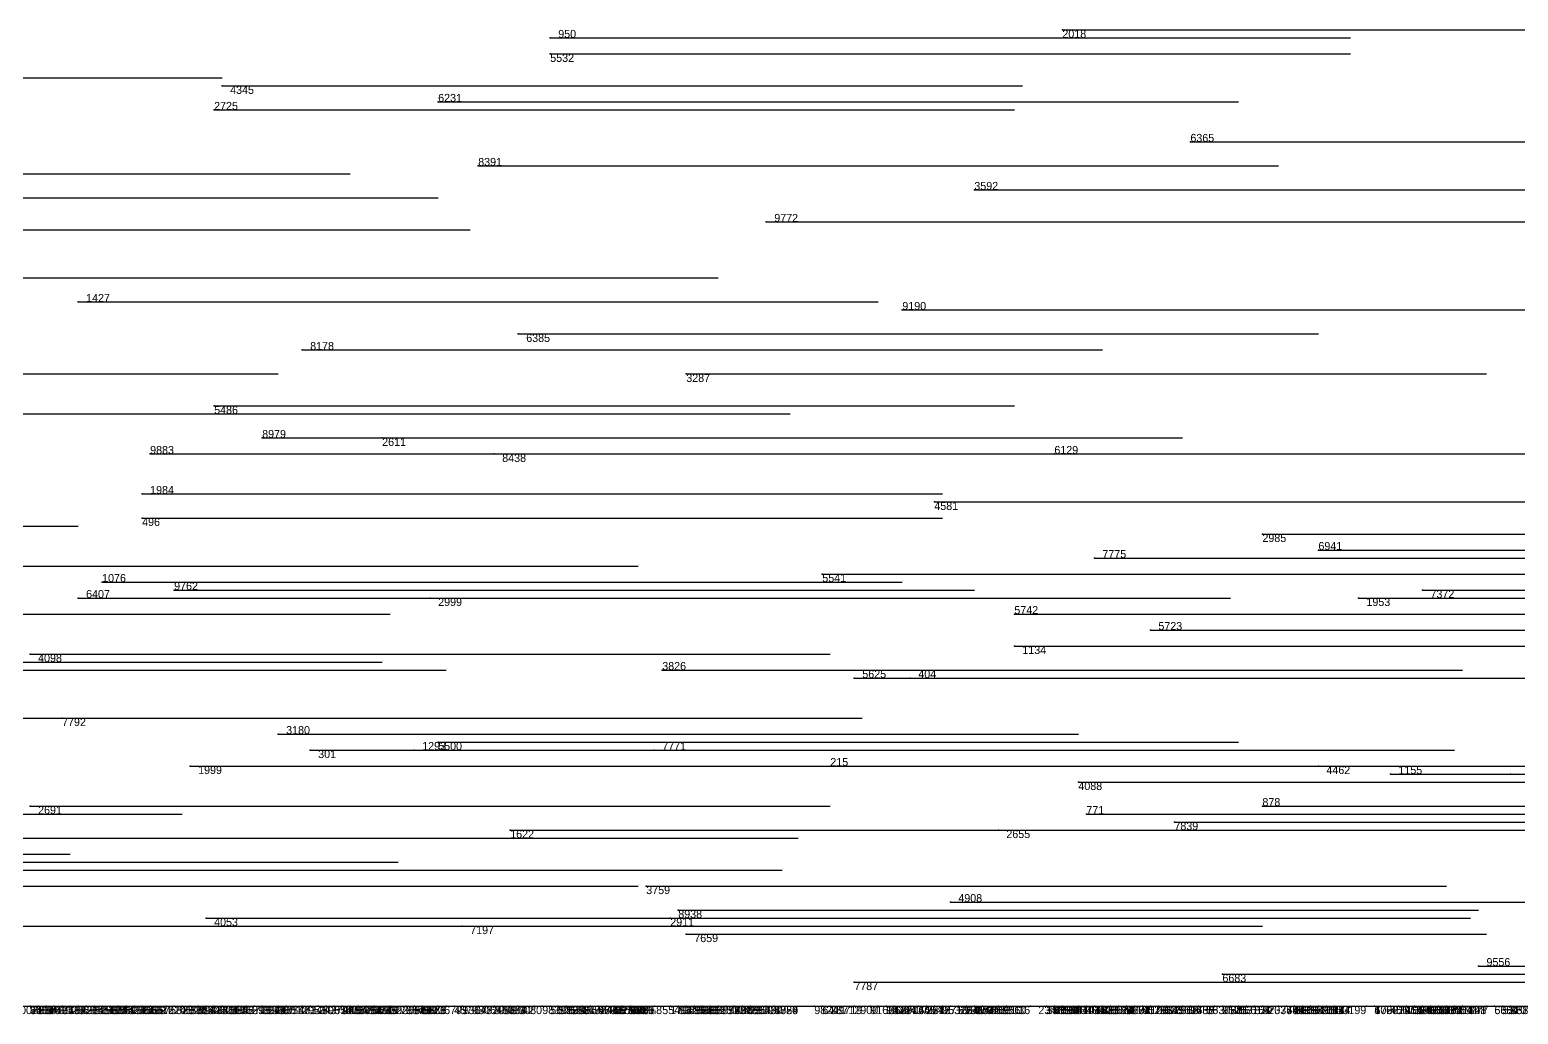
# Model space of a CAD drawing. Extents: x 0 to 1.1, y 0 to 1.
# Drawn here: x 0.48 to 0.666, y -0.001 to 0.122 of the extents above; entities that cross this region are included whole.
import ezdxf

# ---------------------------------------------------------------- set-up
doc = ezdxf.new("R2010")
doc.units = 0
for name, color, linetype in [('Normals', 1, 'CONTINUOUS'), ('Source_points', 5, 'CONTINUOUS'), ('Text', 3, 'CONTINUOUS')]:
    doc.layers.add(name, color=color, linetype=linetype)

msp = doc.modelspace()

# ---------------------------------------------------------------- linework, layer by layer
at = {"layer": 'Normals', "color": 1}
for p, q in [((0.545, 0.121), (0.645, 0.121)), ((0.609, 0.122, 1), (0.709, 0.122, 1)), ((0.545, 0.119), (0.645, 0.119)), ((0.404, 0.116, 1), (0.504, 0.116, 1)), ((0.504, 0.115), (0.604, 0.115)), ((0.503, 0.112, 1), (0.603, 0.112, 1)), ((0.531, 0.113, 1), (0.631, 0.113, 1)), ((0.625, 0.108), (0.725, 0.108)), ((0.536, 0.105, 1), (0.636, 0.105, 1)), ((0.42, 0.104, 1), (0.52, 0.104, 1)), ((0.431, 0.101, 1), (0.531, 0.101, 1)), ((0.598, 0.102, 1), (0.698, 0.102, 1)), ((0.435, 0.097, 1), (0.535, 0.097, 1)), ((0.572, 0.098), (0.672, 0.098)), ((0.466, 0.091), (0.566, 0.091)), ((0.486, 0.088), (0.586, 0.088)), ((0.589, 0.087), (0.689, 0.087)), ((0.541, 0.084, 1), (0.641, 0.084, 1)), ((0.514, 0.082, 1), (0.614, 0.082, 1)), ((0.411, 0.079), (0.511, 0.079)), ((0.562, 0.079, 1), (0.662, 0.079, 1)), ((0.503, 0.075), (0.603, 0.075)), ((0.475, 0.074), (0.575, 0.074)), ((0.509, 0.071), (0.609, 0.071)), ((0.524, 0.071), (0.624, 0.071)), ((0.495, 0.069), (0.595, 0.069)), ((0.538, 0.069, 1), (0.638, 0.069, 1)), ((0.608, 0.069, 1), (0.708, 0.069, 1)), ((0.494, 0.064), (0.594, 0.064)), ((0.593, 0.063, 1), (0.693, 0.063, 1)), ((0.386, 0.06), (0.486, 0.06)), ((0.494, 0.061), (0.594, 0.061)), ((0.634, 0.059, 1), (0.734, 0.059, 1)), ((0.613, 0.056, 1), (0.713, 0.056, 1)), ((0.641, 0.057, 1), (0.741, 0.057, 1)), ((0.423, 0.055), (0.523, 0.055)), ((0.456, 0.055, 1), (0.556, 0.055, 1)), ((0.579, 0.054, 1), (0.679, 0.054, 1)), ((0.489, 0.053), (0.589, 0.053)), ((0.486, 0.051), (0.586, 0.051)), ((0.498, 0.052, 1), (0.598, 0.052, 1)), ((0.53, 0.051), (0.63, 0.051)), ((0.646, 0.051), (0.746, 0.051)), ((0.654, 0.052), (0.754, 0.052)), ((0.425, 0.049), (0.525, 0.049)), ((0.603, 0.049), (0.703, 0.049)), ((0.62, 0.047, 1), (0.72, 0.047, 1)), ((0.603, 0.045, 1), (0.703, 0.045, 1)), ((0.424, 0.043, 1), (0.524, 0.043, 1)), ((0.48, 0.044), (0.58, 0.044)), ((0.426, 0.042, 1), (0.526, 0.042, 1)), ((0.432, 0.042), (0.532, 0.042)), ((0.559, 0.042), (0.659, 0.042)), ((0.583, 0.041, 1), (0.683, 0.041, 1)), ((0.59, 0.041), (0.69, 0.041)), ((0.467, 0.036, 1), (0.567, 0.036, 1)), ((0.484, 0.036), (0.584, 0.036)), ((0.511, 0.034), (0.611, 0.034)), ((0.515, 0.032), (0.615, 0.032)), ((0.528, 0.032), (0.628, 0.032)), ((0.531, 0.033), (0.631, 0.033)), ((0.558, 0.032), (0.658, 0.032)), ((0.5, 0.03, 1), (0.6, 0.03, 1)), ((0.58, 0.03, 1), (0.68, 0.03, 1)), ((0.641, 0.03, 1), (0.741, 0.03, 1)), ((0.611, 0.028), (0.711, 0.028)), ((0.65, 0.029, 1), (0.75, 0.029, 1)), ((0.665, 0.029), (0.765, 0.029)), ((0.48, 0.025, 1), (0.58, 0.025, 1)), ((0.634, 0.025), (0.734, 0.025)), ((0.399, 0.024, 1), (0.499, 0.024, 1)), ((0.612, 0.024), (0.712, 0.024)), ((0.623, 0.023), (0.723, 0.023)), ((0.476, 0.021), (0.576, 0.021)), ((0.54, 0.022), (0.64, 0.022)), ((0.601, 0.022), (0.701, 0.022)), ((0.384, 0.019, 1), (0.484, 0.019, 1)), ((0.385, 0.019), (0.485, 0.019)), ((0.426, 0.018, 1), (0.526, 0.018, 1)), ((0.473, 0.017, 1), (0.574, 0.017, 1)), ((0.456, 0.015, 1), (0.556, 0.015, 1)), ((0.557, 0.015, 1), (0.657, 0.015, 1)), ((0.561, 0.012), (0.661, 0.012)), ((0.595, 0.013), (0.695, 0.013)), ((0.444, 0.01), (0.544, 0.01)), ((0.502, 0.011), (0.602, 0.011)), ((0.534, 0.01, 1), (0.634, 0.01, 1)), ((0.56, 0.011, 1), (0.66, 0.011, 1)), ((0.562, 0.009, 1), (0.662, 0.009, 1)), ((0.629, 0.004, 1), (0.729, 0.004, 1)), ((0.661, 0.005), (0.761, 0.005)), ((0.583, 0.003, 1), (0.683, 0.003, 1)), ((0.381, 0, 0.453), (0.481, 0, 0.453)), ((0.381, 0, 0.306), (0.481, 0, 0.306)), ((0.381, 0, 0.575), (0.481, 0, 0.575)), ((0.381, 0, 0.24), (0.481, 0, 0.24)), ((0.382, 0, 0.064), (0.482, 0, 0.064)), ((0.382, 0, 0.634), (0.482, 0, 0.634)), ((0.382, 0, 0.446), (0.482, 0, 0.446)), ((0.382, 0, 0.292), (0.482, 0, 0.292)), ((0.383, 0, 0.562), (0.483, 0, 0.562)), ((0.385, 0, 0.956), (0.485, 0, 0.956)), ((0.386, 0, 0.744), (0.486, 0, 0.744)), ((0.386, 0, 0.544), (0.486, 0, 0.544)), ((0.386, 0, 0.321), (0.486, 0, 0.321)), ((0.387, 0, 0.077), (0.487, 0, 0.077)), ((0.387, 0, 0.912), (0.487, 0, 0.912)), ((0.387, 0, 0.483), (0.487, 0, 0.483)), ((0.387, 0, 0.12), (0.487, 0, 0.12)), ((0.387, 0, 0.872), (0.487, 0, 0.872)), ((0.388, 0, 0.772), (0.488, 0, 0.772)), ((0.389, 0, 0.319), (0.489, 0, 0.319)), ((0.389, 0, 0.913), (0.489, 0, 0.913)), ((0.389, 0, 0.322), (0.489, 0, 0.322)), ((0.389, 0, 0.268), (0.489, 0, 0.268)), ((0.39, 0, 0.4), (0.49, 0, 0.4)), ((0.39, 0, 0.453), (0.49, 0, 0.453)), ((0.39, 0, 0.051), (0.49, 0, 0.051)), ((0.39, 0, 0.886), (0.49, 0, 0.886)), ((0.391, 0, 0.391), (0.491, 0, 0.391)), ((0.391, 0, 0.547), (0.491, 0, 0.547)), ((0.392, 0, 0.346), (0.492, 0, 0.346)), ((0.392, 0, 0.335), (0.492, 0, 0.335)), ((0.392, 0, 0.394), (0.492, 0, 0.394)), ((0.393, 0, 0.783), (0.493, 0, 0.783)), ((0.393, 0, 0.652), (0.493, 0, 0.652)), ((0.395, 0, 0.236), (0.495, 0, 0.236)), ((0.395, 0, 0.664), (0.495, 0, 0.664)), ((0.395, 0, 0.051), (0.495, 0, 0.051)), ((0.396, 0, 0.243), (0.496, 0, 0.243)), ((0.397, 0, 0.911), (0.497, 0, 0.911)), ((0.398, 0, 0.124), (0.498, 0, 0.124)), ((0.398, 0, 0.723), (0.498, 0, 0.723)), ((0.399, 0, 0.275), (0.499, 0, 0.275)), ((0.4, 0, 0.299), (0.5, 0, 0.299)), ((0.4, 0, 0.932), (0.5, 0, 0.932)), ((0.401, 0, 0.411), (0.501, 0, 0.411)), ((0.401, 0, 0.516), (0.501, 0, 0.516)), ((0.401, 0, 0.072), (0.501, 0, 0.072)), ((0.402, 0, 0.968), (0.502, 0, 0.968)), ((0.402, 0, 0.247), (0.502, 0, 0.247)), ((0.403, 0, 0.951), (0.503, 0, 0.951)), ((0.403, 0, 0.717), (0.503, 0, 0.717)), ((0.404, 0, 0.512), (0.504, 0, 0.512)), ((0.406, 0, 0.576), (0.506, 0, 0.576)), ((0.406, 0, 0.283), (0.506, 0, 0.283)), ((0.406, 0, 0.876), (0.506, 0, 0.876)), ((0.407, 0, 0.938), (0.507, 0, 0.938)), ((0.407, 0, 0.861), (0.507, 0, 0.861)), ((0.407, 0, 0.79), (0.507, 0, 0.79)), ((0.408, 0, 0.471), (0.508, 0, 0.471)), ((0.408, 0, 0.141), (0.508, 0, 0.141)), ((0.409, 0, 0.445), (0.509, 0, 0.445)), ((0.409, 0, 0.067), (0.509, 0, 0.067)), ((0.409, 0, 0.594), (0.509, 0, 0.594)), ((0.41, 0, 0.71), (0.51, 0, 0.71)), ((0.41, 0, 0.498), (0.51, 0, 0.498)), ((0.41, 0, 0.55), (0.51, 0, 0.55)), ((0.411, 0, 0.075), (0.511, 0, 0.075)), ((0.412, 0, 0.259), (0.512, 0, 0.259)), ((0.413, 0, 0.85), (0.513, 0, 0.85)), ((0.413, 0, 0.022), (0.513, 0, 0.022)), ((0.414, 0, 0.627), (0.514, 0, 0.627)), ((0.414, 0, 0.21), (0.514, 0, 0.21)), ((0.415, 0, 0.369), (0.515, 0, 0.369)), ((0.415, 0, 0.105), (0.515, 0, 0.105)), ((0.415, 0, 0.379), (0.515, 0, 0.379)), ((0.416, 0, 0.065), (0.516, 0, 0.065)), ((0.416, 0, 0.764), (0.516, 0, 0.764)), ((0.417, 0, 0.596), (0.517, 0, 0.596)), ((0.417, 0, 0.841), (0.517, 0, 0.841)), ((0.419, 0, 0.128), (0.519, 0, 0.128)), ((0.419, 0, 0.229), (0.519, 0, 0.229)), ((0.419, 0, 0.715), (0.519, 0, 0.715)), ((0.419, 0, 0.288), (0.519, 0, 0.288)), ((0.419, 0, 0.751), (0.519, 0, 0.751)), ((0.42, 0, 0.463), (0.52, 0, 0.463)), ((0.421, 0, 0.323), (0.521, 0, 0.323)), ((0.421, 0, 0.292), (0.521, 0, 0.292)), ((0.422, 0, 0.194), (0.522, 0, 0.194)), ((0.423, 0, 0.423), (0.523, 0, 0.423)), ((0.423, 0, 0.073), (0.523, 0, 0.073)), ((0.423, 0, 0.814), (0.523, 0, 0.814)), ((0.424, 0, 0.09), (0.524, 0, 0.09)), ((0.424, 0, 0.454), (0.524, 0, 0.454)), ((0.425, 0, 0.905), (0.525, 0, 0.905)), ((0.425, 0, 0.859), (0.525, 0, 0.859)), ((0.425, 0, 0.626), (0.525, 0, 0.626)), ((0.425, 0, 0.32), (0.525, 0, 0.32)), ((0.426, 0, 0.519), (0.526, 0, 0.519)), ((0.427, 0, 0.557), (0.527, 0, 0.557)), ((0.428, 0, 0.387), (0.528, 0, 0.387)), ((0.429, 0, 0.876), (0.529, 0, 0.876)), ((0.429, 0, 0.405), (0.529, 0, 0.405)), ((0.43, 0, 0.635), (0.53, 0, 0.635)), ((0.432, 0, 0.355), (0.532, 0, 0.355)), ((0.432, 0, 0.965), (0.532, 0, 0.965)), ((0.433, 0, 0.56), (0.533, 0, 0.56)), ((0.433, 0, 0.981), (0.533, 0, 0.981)), ((0.435, 0, 0.705), (0.535, 0, 0.705)), ((0.436, 0, 0.157), (0.536, 0, 0.157)), ((0.437, 0, 0.171), (0.537, 0, 0.171)), ((0.438, 0, 0.968), (0.538, 0, 0.968)), ((0.439, 0, 0.252), (0.539, 0, 0.252)), ((0.439, 0, 0.318), (0.539, 0, 0.318)), ((0.44, 0, 0.704), (0.54, 0, 0.704)), ((0.442, 0, 0.695), (0.542, 0, 0.695)), ((0.442, 0, 0.402), (0.542, 0, 0.402)), ((0.442, 0, 0.9), (0.542, 0, 0.9)), ((0.442, 0, 0.903), (0.542, 0, 0.903)), ((0.443, 0, 0.813), (0.543, 0, 0.813)), ((0.443, 0, 0.867), (0.543, 0, 0.867)), ((0.444, 0, 0.005), (0.544, 0, 0.005)), ((0.445, 0, 0.901), (0.545, 0, 0.901)), ((0.445, 0, 0.103), (0.545, 0, 0.103)), ((0.445, 0, 0.031), (0.545, 0, 0.031)), ((0.447, 0, 0.723), (0.547, 0, 0.723)), ((0.448, 0, 0.914), (0.548, 0, 0.914)), ((0.448, 0, 0.076), (0.548, 0, 0.076)), ((0.45, 0, 0.347), (0.55, 0, 0.347)), ((0.45, 0, 0.916), (0.55, 0, 0.916)), ((0.451, 0, 0.251), (0.551, 0, 0.251)), ((0.451, 0, 0.998), (0.551, 0, 0.998)), ((0.452, 0, 0.67), (0.552, 0, 0.67)), ((0.452, 0, 0.164), (0.552, 0, 0.164)), ((0.453, 0, 0.804), (0.553, 0, 0.804)), ((0.454, 0, 0.842), (0.554, 0, 0.842)), ((0.454, 0, 0.11), (0.553, 0, 0.11)), ((0.454, 0, 0.007), (0.554, 0, 0.007)), ((0.456, 0, 0.979), (0.556, 0, 0.979)), ((0.456, 0, 0.09), (0.556, 0, 0.09)), ((0.456, 0, 0.446), (0.555, 0, 0.446)), ((0.457, 0, 0.216), (0.557, 0, 0.216)), ((0.458, 0, 0.688), (0.558, 0, 0.688)), ((0.458, 0, 0.363), (0.558, 0, 0.363)), ((0.458, 0, 0.647), (0.558, 0, 0.647)), ((0.46, 0, 0.467), (0.56, 0, 0.467)), ((0.46, 0, 0.061), (0.559, 0, 0.061)), ((0.46, 0, 0.47), (0.56, 0, 0.47)), ((0.462, 0, 0.681), (0.561, 0, 0.681)), ((0.463, 0, 0.846), (0.563, 0, 0.846)), ((0.463, 0, 0.982), (0.563, 0, 0.982)), ((0.464, 0, 0.198), (0.564, 0, 0.198)), ((0.464, 0, 0.584), (0.564, 0, 0.584)), ((0.464, 0, 0.991), (0.564, 0, 0.991)), ((0.465, 0, 0.478), (0.565, 0, 0.478)), ((0.465, 0, 0.222), (0.565, 0, 0.222)), ((0.465, 0, 0.657), (0.565, 0, 0.657)), ((0.468, 0, 1), (0.568, 0, 1)), ((0.468, 0, 0.224), (0.568, 0, 0.224)), ((0.468, 0, 0.541), (0.568, 0, 0.541)), ((0.468, 0, 0.988), (0.568, 0, 0.988)), ((0.469, 0, 0.261), (0.569, 0, 0.261)), ((0.469, 0, 0.186), (0.57, 0, 0.186)), ((0.469, 0, 0.866), (0.569, 0, 0.866)), ((0.47, 0, 0.536), (0.57, 0, 0.536)), ((0.472, 0, 0.42), (0.572, 0, 0.42)), ((0.473, 0, 0.074), (0.573, 0, 0.074)), ((0.474, 0, 0.681), (0.574, 0, 0.681)), ((0.474, 0, 0.026), (0.574, 0, 0.026)), ((0.477, 0, 0.869), (0.577, 0, 0.869)), ((0.477, 0, 0.445), (0.577, 0, 0.445)), ((0.477, 0, 0.264), (0.577, 0, 0.264)), ((0.48, 0, 0.457), (0.58, 0, 0.457)), ((0.48, 0, 0.364), (0.58, 0, 0.364)), ((0.48, 0, 0.161), (0.58, 0, 0.161)), ((0.48, 0, 0.639), (0.58, 0, 0.639)), ((0.48, 0, 0.083), (0.58, 0, 0.083)), ((0.481, 0, 0.575), (0.581, 0, 0.575)), ((0.481, 0, 0.716), (0.581, 0, 0.716)), ((0.482, 0, 0.075), (0.582, 0, 0.075)), ((0.483, 0, 0.274), (0.583, 0, 0.274)), ((0.483, 0, 0.419), (0.583, 0, 0.419)), ((0.483, 0, 0.558), (0.583, 0, 0.558)), ((0.483, 0, 0.997), (0.584, 0, 0.997)), ((0.483, 0, 0.424), (0.583, 0, 0.424)), ((0.484, 0, 0.853), (0.584, 0, 0.853)), ((0.485, 0, 0.711), (0.586, 0, 0.711)), ((0.485, 0, 0.337), (0.585, 0, 0.337)), ((0.486, 0, 0.515), (0.586, 0, 0.515)), ((0.487, 0, 0.301), (0.587, 0, 0.301)), ((0.488, 0, 0.768), (0.588, 0, 0.768)), ((0.488, 0, 0.756), (0.589, 0, 0.756)), ((0.488, 0, 0.535), (0.588, 0, 0.535)), ((0.489, 0, 0.546), (0.59, 0, 0.546)), ((0.489, 0, 0.411), (0.59, 0, 0.411)), ((0.489, 0, 0.219), (0.589, 0, 0.219)), ((0.49, 0, 0.068), (0.59, 0, 0.068)), ((0.49, 0, 0.359), (0.59, 0, 0.359)), ((0.491, 0, 0.355), (0.591, 0, 0.355)), ((0.491, 0, 0.249), (0.591, 0, 0.249)), ((0.492, 0, 0.489), (0.593, 0, 0.489)), ((0.493, 0, 0.132), (0.593, 0, 0.132)), ((0.493, 0, 0.916), (0.593, 0, 0.916)), ((0.494, 0, 0.722), (0.595, 0, 0.722)), ((0.494, 0, 0.98), (0.594, 0, 0.98)), ((0.494, 0, 0.604), (0.594, 0, 0.604)), ((0.494, 0, 0.818), (0.594, 0, 0.818)), ((0.494, 0, 0.05), (0.594, 0, 0.05)), ((0.495, 0, 0.647), (0.596, 0, 0.647)), ((0.497, 0, 0.704), (0.597, 0, 0.704)), ((0.498, 0, 0.307), (0.598, 0, 0.307)), ((0.498, 0, 0.905), (0.598, 0, 0.905)), ((0.499, 0, 0.676), (0.599, 0, 0.676)), ((0.499, 0, 0.648), (0.599, 0, 0.648)), ((0.499, 0, 0.687), (0.599, 0, 0.687)), ((0.499, 0, 0.538), (0.599, 0, 0.538)), ((0.5, 0, 0.252), (0.6, 0, 0.252)), ((0.5, 0, 0.318), (0.6, 0, 0.318)), ((0.5, 0, 0.132), (0.6, 0, 0.132)), ((0.501, 0, 0.43), (0.601, 0, 0.43)), ((0.502, 0, 0.422), (0.602, 0, 0.422)), ((0.503, 0, 0.236), (0.603, 0, 0.236)), ((0.504, 0, 0.703), (0.604, 0, 0.703)), ((0.504, 0, 0.879), (0.604, 0, 0.879)), ((0.504, 0, 0.571), (0.604, 0, 0.571)), ((0.504, 0, 0.717), (0.604, 0, 0.717)), ((0.504, 0, 0.956), (0.604, 0, 0.956)), ((0.504, 0, 0.732), (0.604, 0, 0.732)), ((0.506, 0, 0.273), (0.606, 0, 0.273)), ((0.507, 0, 0.161), (0.607, 0, 0.161)), ((0.507, 0, 0.402), (0.607, 0, 0.402)), ((0.508, 0, 0.346), (0.608, 0, 0.346)), ((0.509, 0, 0.938), (0.609, 0, 0.938)), ((0.509, 0, 0.882), (0.609, 0, 0.882)), ((0.509, 0, 0.087), (0.609, 0, 0.087)), ((0.511, 0, 0.734), (0.611, 0, 0.734)), ((0.511, 0, 0.105), (0.611, 0, 0.105)), ((0.512, 0, 0.72), (0.612, 0, 0.72)), ((0.514, 0, 0.092), (0.614, 0, 0.092)), ((0.514, 0, 0.03), (0.614, 0, 0.03)), ((0.515, 0, 0.89), (0.615, 0, 0.89)), ((0.516, 0, 0.37), (0.616, 0, 0.37)), ((0.517, 0, 0.589), (0.617, 0, 0.589)), ((0.518, 0, 0.555), (0.618, 0, 0.555)), ((0.518, 0, 0.34), (0.618, 0, 0.34)), ((0.518, 0, 0.375), (0.618, 0, 0.375)), ((0.518, 0, 0.224), (0.618, 0, 0.224)), ((0.519, 0, 0.469), (0.619, 0, 0.469)), ((0.52, 0, 0.231), (0.62, 0, 0.231)), ((0.52, 0, 0.2), (0.62, 0, 0.2)), ((0.52, 0, 0.74), (0.62, 0, 0.74)), ((0.521, 0, 0.81), (0.621, 0, 0.81)), ((0.521, 0, 0.178), (0.621, 0, 0.178)), ((0.522, 0, 0.205), (0.622, 0, 0.205)), ((0.522, 0, 0.756), (0.622, 0, 0.756)), ((0.522, 0, 0.336), (0.622, 0, 0.336)), ((0.523, 0, 0.44), (0.623, 0, 0.44)), ((0.525, 0, 0.504), (0.625, 0, 0.504)), ((0.525, 0, 0.163), (0.625, 0, 0.163)), ((0.527, 0, 0.44), (0.627, 0, 0.44)), ((0.527, 0, 0.063), (0.627, 0, 0.063)), ((0.527, 0, 0.884), (0.627, 0, 0.884)), ((0.527, 0, 0.961), (0.627, 0, 0.961)), ((0.528, 0, 0.968), (0.628, 0, 0.968)), ((0.528, 0, 0.843), (0.628, 0, 0.843)), ((0.528, 0, 0.203), (0.628, 0, 0.203)), ((0.529, 0, 0.962), (0.629, 0, 0.962)), ((0.529, 0, 0.564), (0.629, 0, 0.564)), ((0.529, 0, 0.996), (0.629, 0, 0.996)), ((0.531, 0, 0.335), (0.631, 0, 0.335)), ((0.532, 0, 0.268), (0.632, 0, 0.268)), ((0.533, 0, 0.006), (0.633, 0, 0.006)), ((0.534, 0, 0.525), (0.634, 0, 0.525)), ((0.536, 0, 0.616), (0.636, 0, 0.616)), ((0.536, 0, 0.967), (0.636, 0, 0.967)), ((0.538, 0, 0.043), (0.638, 0, 0.043)), ((0.538, 0, 0.031), (0.638, 0, 0.031)), ((0.539, 0, 0.386), (0.639, 0, 0.386)), ((0.54, 0, 0.601), (0.64, 0, 0.601)), ((0.541, 0, 0.74), (0.641, 0, 0.74)), ((0.543, 0, 0.188), (0.643, 0, 0.188)), ((0.544, 0, 0.864), (0.644, 0, 0.864)), ((0.545, 0, 0.093), (0.645, 0, 0.093)), ((0.545, 0, 0.558), (0.645, 0, 0.558)), ((0.546, 0, 0.747), (0.646, 0, 0.747)), ((0.546, 0, 0.053), (0.646, 0, 0.053)), ((0.547, 0, 0.658), (0.647, 0, 0.658)), ((0.547, 0, 0.986), (0.647, 0, 0.986)), ((0.547, 0, 0.694), (0.647, 0, 0.694)), ((0.549, 0, 0.485), (0.649, 0, 0.485)), ((0.549, 0, 0.764), (0.649, 0, 0.764)), ((0.55, 0, 0.046), (0.65, 0, 0.046)), ((0.551, 0, 0.987), (0.651, 0, 0.987)), ((0.551, 0, 0.771), (0.651, 0, 0.771)), ((0.551, 0, 0.046), (0.651, 0, 0.046)), ((0.552, 0, 0.071), (0.652, 0, 0.071)), ((0.552, 0, 0.75), (0.652, 0, 0.75)), ((0.553, 0, 0.682), (0.653, 0, 0.682)), ((0.553, 0, 0.511), (0.653, 0, 0.511)), ((0.553, 0, 0.561), (0.653, 0, 0.561)), ((0.553, 0, 0.618), (0.653, 0, 0.618)), ((0.553, 0, 0.201), (0.653, 0, 0.201)), ((0.554, 0, 0.651), (0.654, 0, 0.651)), ((0.555, 0, 0.081), (0.655, 0, 0.081)), ((0.555, 0, 0.15), (0.655, 0, 0.15)), ((0.555, 0, 0.397), (0.655, 0, 0.397)), ((0.555, 0, 0.417), (0.655, 0, 0.417)), ((0.555, 0, 0.532), (0.655, 0, 0.532)), ((0.558, 0, 0.602), (0.658, 0, 0.602)), ((0.56, 0, 0.281), (0.66, 0, 0.281)), ((0.561, 0, 0.395), (0.661, 0, 0.395)), ((0.561, 0, 0.289), (0.661, 0, 0.289)), ((0.562, 0, 0.318), (0.662, 0, 0.318)), ((0.563, 0, 0.104), (0.663, 0, 0.104)), ((0.563, 0, 0.303), (0.663, 0, 0.303)), ((0.563, 0, 0.024), (0.663, 0, 0.024)), ((0.564, 0, 0.579), (0.664, 0, 0.579)), ((0.564, 0, 0.073), (0.664, 0, 0.073)), ((0.565, 0, 0.347), (0.665, 0, 0.347)), ((0.565, 0, 0.025), (0.665, 0, 0.025)), ((0.566, 0, 0.428), (0.666, 0, 0.428)), ((0.567, 0, 0.246), (0.667, 0, 0.246)), ((0.567, 0, 0.218), (0.667, 0, 0.218)), ((0.567, 0, 0.003), (0.667, 0, 0.003)), ((0.567, 0, 0.727), (0.666, 0, 0.727)), ((0.568, 0, 0.647), (0.668, 0, 0.647)), ((0.568, 0, 0.468), (0.668, 0, 0.468)), ((0.569, 0, 0.466), (0.669, 0, 0.466)), ((0.569, 0, 0.071), (0.668, 0, 0.071)), ((0.569, 0, 0.352), (0.669, 0, 0.352)), ((0.57, 0, 0.771), (0.67, 0, 0.771)), ((0.572, 0, 0.509), (0.672, 0, 0.509)), ((0.572, 0, 0.585), (0.672, 0, 0.585)), ((0.573, 0, 0.087), (0.673, 0, 0.087)), ((0.573, 0, 0.912), (0.672, 0, 0.912)), ((0.578, 0, 0.611), (0.678, 0, 0.611)), ((0.578, 0, 0.184), (0.678, 0, 0.184)), ((0.579, 0, 0.727), (0.679, 0, 0.727)), ((0.58, 0, 0.646), (0.68, 0, 0.646)), ((0.583, 0, 0.067), (0.683, 0, 0.067)), ((0.585, 0, 0.535), (0.685, 0, 0.535)), ((0.586, 0, 0.037), (0.686, 0, 0.037)), ((0.586, 0, 0.293), (0.686, 0, 0.293)), ((0.586, 0, 0.599), (0.686, 0, 0.599)), ((0.587, 0, 0.758), (0.687, 0, 0.758)), ((0.588, 0, 0.945), (0.688, 0, 0.945)), ((0.59, 0, 0.89), (0.69, 0, 0.89)), ((0.59, 0, 0.986), (0.69, 0, 0.986)), ((0.591, 0, 0.477), (0.691, 0, 0.477)), ((0.591, 0, 0.387), (0.691, 0, 0.387)), ((0.592, 0, 0.486), (0.692, 0, 0.486)), ((0.592, 0, 0.878), (0.692, 0, 0.878)), ((0.593, 0, 0.261), (0.693, 0, 0.261)), ((0.594, 0, 0.925), (0.694, 0, 0.925)), ((0.595, 0, 0.875), (0.695, 0, 0.875)), ((0.596, 0, 0.315), (0.696, 0, 0.315)), ((0.596, 0, 0.67), (0.696, 0, 0.67)), ((0.597, 0, 0.55), (0.697, 0, 0.55)), ((0.597, 0, 0.903), (0.697, 0, 0.903)), ((0.597, 0, 0.283), (0.697, 0, 0.283)), ((0.598, 0, 0.357), (0.698, 0, 0.357)), ((0.598, 0, 0.876), (0.698, 0, 0.876)), ((0.599, 0, 0.691), (0.699, 0, 0.691)), ((0.599, 0, 0.825), (0.699, 0, 0.825)), ((0.599, 0, 0.973), (0.699, 0, 0.973)), ((0.601, 0, 0.704), (0.701, 0, 0.704)), ((0.602, 0, 0.126), (0.702, 0, 0.126)), ((0.602, 0, 0.456), (0.702, 0, 0.456)), ((0.605, 0, 0.591), (0.705, 0, 0.591)), ((0.607, 0, 0.925), (0.707, 0, 0.925)), ((0.607, 0, 0.059), (0.707, 0, 0.059)), ((0.607, 0, 0.517), (0.707, 0, 0.517)), ((0.608, 0, 0.512), (0.708, 0, 0.512)), ((0.608, 0, 0.089), (0.708, 0, 0.089)), ((0.608, 0, 0.331), (0.708, 0, 0.331)), ((0.609, 0, 0.344), (0.709, 0, 0.344)), ((0.609, 0, 0.081), (0.709, 0, 0.081)), ((0.609, 0, 0.979), (0.709, 0, 0.979)), ((0.609, 0), (0.709, 0)), ((0.611, 0, 0.045), (0.711, 0, 0.045)), ((0.612, 0, 0.162), (0.712, 0, 0.162)), ((0.612, 0, 0.47), (0.712, 0, 0.47)), ((0.612, 0, 0.84), (0.712, 0, 0.84)), ((0.613, 0, 0.97), (0.713, 0, 0.97)), ((0.613, 0, 0.855), (0.713, 0, 0.855)), ((0.614, 0, 0.005), (0.714, 0, 0.005)), ((0.614, 0, 0.122), (0.714, 0, 0.122)), ((0.614, 0, 0.675), (0.714, 0, 0.675)), ((0.615, 0, 0.6), (0.715, 0, 0.6)), ((0.615, 0, 0.552), (0.715, 0, 0.552)), ((0.616, 0, 0.59), (0.716, 0, 0.59)), ((0.616, 0, 0.123), (0.716, 0, 0.123)), ((0.616, 0, 0.706), (0.716, 0, 0.706)), ((0.617, 0, 0.084), (0.717, 0, 0.084)), ((0.618, 0, 0.082), (0.718, 0, 0.082)), ((0.618, 0, 0.716), (0.718, 0, 0.716)), ((0.619, 0, 0.197), (0.719, 0, 0.197)), ((0.62, 0, 0.265), (0.72, 0, 0.265)), ((0.621, 0, 0.702), (0.721, 0, 0.702)), ((0.622, 0, 0.101), (0.722, 0, 0.101)), ((0.622, 0, 0.344), (0.722, 0, 0.344)), ((0.622, 0, 0.686), (0.722, 0, 0.686)), ((0.622, 0, 0.108), (0.722, 0, 0.108)), ((0.624, 0, 0.404), (0.724, 0, 0.404)), ((0.625, 0, 0.844), (0.725, 0, 0.844)), ((0.625, 0, 0.538), (0.725, 0, 0.538)), ((0.626, 0, 0.248), (0.726, 0, 0.248)), ((0.626, 0, 0.239), (0.726, 0, 0.239)), ((0.628, 0, 0.222), (0.728, 0, 0.222)), ((0.628, 0, 0.91), (0.728, 0, 0.91)), ((0.629, 0, 0.851), (0.729, 0, 0.851)), ((0.63, 0, 0.822), (0.73, 0, 0.822)), ((0.63, 0, 0.203), (0.73, 0, 0.203)), ((0.631, 0, 0.266), (0.731, 0, 0.266)), ((0.632, 0, 0.489), (0.732, 0, 0.489)), ((0.633, 0, 0.024), (0.733, 0, 0.024)), ((0.634, 0, 0.104), (0.734, 0, 0.104)), ((0.636, 0, 0.348), (0.736, 0, 0.348)), ((0.637, 0, 0.241), (0.737, 0, 0.241)), ((0.637, 0, 0.647), (0.737, 0, 0.647)), ((0.637, 0, 0.593), (0.737, 0, 0.593)), ((0.638, 0, 0.95), (0.738, 0, 0.95)), ((0.638, 0, 0.689), (0.738, 0, 0.689)), ((0.639, 0, 0.263), (0.739, 0, 0.263)), ((0.64, 0, 0.35), (0.74, 0, 0.35)), ((0.64, 0, 0.798), (0.74, 0, 0.798)), ((0.641, 0, 0.861), (0.741, 0, 0.861)), ((0.642, 0, 0.983), (0.742, 0, 0.983)), ((0.642, 0, 0.356), (0.742, 0, 0.356)), ((0.642, 0, 0.414), (0.742, 0, 0.414)), ((0.643, 0, 0.549), (0.743, 0, 0.549)), ((0.647, 0, 0.068), (0.747, 0, 0.068)), ((0.648, 0, 0.472), (0.748, 0, 0.472)), ((0.648, 0, 0.814), (0.748, 0, 0.814)), ((0.65, 0, 0.354), (0.75, 0, 0.354)), ((0.65, 0, 0.652), (0.75, 0, 0.652)), ((0.651, 0, 0.782), (0.751, 0, 0.782)), ((0.651, 0, 0.502), (0.751, 0, 0.502)), ((0.652, 0, 0.895), (0.752, 0, 0.895)), ((0.653, 0, 0.58), (0.753, 0, 0.58)), ((0.653, 0, 0.343), (0.753, 0, 0.343)), ((0.653, 0, 0.071), (0.753, 0, 0.071)), ((0.654, 0, 0.037), (0.754, 0, 0.037)), ((0.655, 0, 0.965), (0.755, 0, 0.965)), ((0.655, 0, 0.438), (0.755, 0, 0.438)), ((0.655, 0, 0.938), (0.755, 0, 0.938)), ((0.655, 0, 0.921), (0.755, 0, 0.921)), ((0.655, 0, 0.987), (0.755, 0, 0.987)), ((0.655, 0, 0.068), (0.755, 0, 0.068)), ((0.656, 0, 0.612), (0.756, 0, 0.612)), ((0.657, 0, 0.748), (0.757, 0, 0.748)), ((0.658, 0, 0.23), (0.758, 0, 0.23)), ((0.658, 0, 0.127), (0.758, 0, 0.127)), ((0.658, 0, 0.565), (0.758, 0, 0.565)), ((0.659, 0, 0.033), (0.759, 0, 0.033)), ((0.662, 0, 0.689), (0.762, 0, 0.689)), ((0.663, 0, 0.553), (0.763, 0, 0.553)), ((0.664, 0, 0.638), (0.764, 0, 0.638)), ((0.664, 0, 0.429), (0.764, 0, 0.429)), ((0.665, 0, 0.692), (0.765, 0, 0.692)), ((0.665, 0, 0.598), (0.765, 0, 0.598))]:
    msp.add_line(p, q, dxfattribs=at)
at = {"layer": 'Source_points', "color": 5}
for p in [(0.545, 0.121), (0.609, 0.122, 1), (0.545, 0.119), (0.504, 0.115), (0.503, 0.112, 1), (0.531, 0.113, 1), (0.625, 0.108), (0.536, 0.105, 1), (0.598, 0.102, 1), (0.572, 0.098), (0.486, 0.088), (0.589, 0.087), (0.541, 0.084, 1), (0.514, 0.082, 1), (0.562, 0.079, 1), (0.503, 0.075), (0.509, 0.071), (0.524, 0.071), (0.495, 0.069), (0.538, 0.069, 1), (0.608, 0.069, 1), (0.494, 0.064), (0.593, 0.063, 1), (0.494, 0.061), (0.634, 0.059, 1), (0.613, 0.056, 1), (0.641, 0.057, 1), (0.579, 0.054, 1), (0.489, 0.053), (0.486, 0.051), (0.498, 0.052, 1), (0.53, 0.051), (0.646, 0.051), (0.654, 0.052), (0.603, 0.049), (0.62, 0.047, 1), (0.603, 0.045, 1), (0.48, 0.044), (0.559, 0.042), (0.583, 0.041, 1), (0.59, 0.041), (0.484, 0.036), (0.511, 0.034), (0.515, 0.032), (0.528, 0.032), (0.531, 0.033), (0.558, 0.032), (0.5, 0.03, 1), (0.58, 0.03, 1), (0.641, 0.03, 1), (0.611, 0.028), (0.65, 0.029, 1), (0.665, 0.029), (0.48, 0.025, 1), (0.634, 0.025), (0.612, 0.024), (0.623, 0.023), (0.54, 0.022), (0.601, 0.022), (0.557, 0.015, 1), (0.561, 0.012), (0.595, 0.013), (0.502, 0.011), (0.534, 0.01, 1), (0.56, 0.011, 1), (0.562, 0.009, 1), (0.629, 0.004, 1), (0.661, 0.005), (0.583, 0.003, 1), (0.48, 0, 0.457), (0.48, 0, 0.364), (0.48, 0, 0.161), (0.48, 0, 0.639), (0.48, 0, 0.083), (0.481, 0, 0.575), (0.481, 0, 0.716), (0.482, 0, 0.075), (0.483, 0, 0.274), (0.483, 0, 0.419), (0.483, 0, 0.558), (0.483, 0, 0.997), (0.483, 0, 0.424), (0.484, 0, 0.853), (0.485, 0, 0.711), (0.485, 0, 0.337), (0.486, 0, 0.515), (0.487, 0, 0.301), (0.488, 0, 0.768), (0.488, 0, 0.756), (0.488, 0, 0.535), (0.489, 0, 0.546), (0.489, 0, 0.411), (0.489, 0, 0.219), (0.49, 0, 0.068), (0.49, 0, 0.359), (0.491, 0, 0.355), (0.491, 0, 0.249), (0.492, 0, 0.489), (0.493, 0, 0.132), (0.493, 0, 0.916), (0.494, 0, 0.722), (0.494, 0, 0.98), (0.494, 0, 0.604), (0.494, 0, 0.818), (0.494, 0, 0.05), (0.495, 0, 0.647), (0.497, 0, 0.704), (0.498, 0, 0.307), (0.498, 0, 0.905), (0.499, 0, 0.676), (0.499, 0, 0.648), (0.499, 0, 0.687), (0.499, 0, 0.538), (0.5, 0, 0.252), (0.5, 0, 0.318), (0.5, 0, 0.132), (0.501, 0, 0.43), (0.502, 0, 0.422), (0.503, 0, 0.236), (0.504, 0, 0.703), (0.504, 0, 0.879), (0.504, 0, 0.571), (0.504, 0, 0.717), (0.504, 0, 0.956), (0.504, 0, 0.732), (0.506, 0, 0.273), (0.507, 0, 0.161), (0.507, 0, 0.402), (0.508, 0, 0.346), (0.509, 0, 0.938), (0.509, 0, 0.882), (0.509, 0, 0.087), (0.511, 0, 0.734), (0.511, 0, 0.105), (0.512, 0, 0.72), (0.514, 0, 0.092), (0.514, 0, 0.03), (0.515, 0, 0.89), (0.516, 0, 0.37), (0.517, 0, 0.589), (0.518, 0, 0.555), (0.518, 0, 0.34), (0.518, 0, 0.375), (0.518, 0, 0.224), (0.519, 0, 0.469), (0.52, 0, 0.231), (0.52, 0, 0.2), (0.52, 0, 0.74), (0.521, 0, 0.81), (0.521, 0, 0.178), (0.522, 0, 0.205), (0.522, 0, 0.756), (0.522, 0, 0.336), (0.523, 0, 0.44), (0.525, 0, 0.504), (0.525, 0, 0.163), (0.527, 0, 0.44), (0.527, 0, 0.063), (0.527, 0, 0.884), (0.527, 0, 0.961), (0.528, 0, 0.968), (0.528, 0, 0.843), (0.528, 0, 0.203), (0.529, 0, 0.962), (0.529, 0, 0.564), (0.529, 0, 0.996), (0.531, 0, 0.335), (0.532, 0, 0.268), (0.533, 0, 0.006), (0.534, 0, 0.525), (0.536, 0, 0.616), (0.536, 0, 0.967), (0.538, 0, 0.043), (0.538, 0, 0.031), (0.539, 0, 0.386), (0.54, 0, 0.601), (0.541, 0, 0.74), (0.543, 0, 0.188), (0.544, 0, 0.864), (0.545, 0, 0.093), (0.545, 0, 0.558), (0.546, 0, 0.747), (0.546, 0, 0.053), (0.547, 0, 0.658), (0.547, 0, 0.986), (0.547, 0, 0.694), (0.549, 0, 0.485), (0.549, 0, 0.764), (0.55, 0, 0.046), (0.551, 0, 0.987), (0.551, 0, 0.771), (0.551, 0, 0.046), (0.552, 0, 0.071), (0.552, 0, 0.75), (0.553, 0, 0.682), (0.553, 0, 0.511), (0.553, 0, 0.561), (0.553, 0, 0.618), (0.553, 0, 0.201), (0.554, 0, 0.651), (0.555, 0, 0.081), (0.555, 0, 0.15), (0.555, 0, 0.397), (0.555, 0, 0.417), (0.555, 0, 0.532), (0.558, 0, 0.602), (0.56, 0, 0.281), (0.561, 0, 0.395), (0.561, 0, 0.289), (0.562, 0, 0.318), (0.563, 0, 0.104), (0.563, 0, 0.303), (0.563, 0, 0.024), (0.564, 0, 0.579), (0.564, 0, 0.073), (0.565, 0, 0.347), (0.565, 0, 0.025), (0.566, 0, 0.428), (0.567, 0, 0.246), (0.567, 0, 0.218), (0.567, 0, 0.003), (0.567, 0, 0.727), (0.568, 0, 0.647), (0.568, 0, 0.468), (0.569, 0, 0.466), (0.569, 0, 0.071), (0.569, 0, 0.352), (0.57, 0, 0.771), (0.572, 0, 0.509), (0.572, 0, 0.585), (0.573, 0, 0.087), (0.573, 0, 0.912), (0.578, 0, 0.611), (0.578, 0, 0.184), (0.579, 0, 0.727), (0.58, 0, 0.646), (0.583, 0, 0.067), (0.585, 0, 0.535), (0.586, 0, 0.037), (0.586, 0, 0.293), (0.586, 0, 0.599), (0.587, 0, 0.758), (0.588, 0, 0.945), (0.59, 0, 0.89), (0.59, 0, 0.986), (0.591, 0, 0.477), (0.591, 0, 0.387), (0.592, 0, 0.486), (0.592, 0, 0.878), (0.593, 0, 0.261), (0.594, 0, 0.925), (0.595, 0, 0.875), (0.596, 0, 0.315), (0.596, 0, 0.67), (0.597, 0, 0.55), (0.597, 0, 0.903), (0.597, 0, 0.283), (0.598, 0, 0.357), (0.598, 0, 0.876), (0.599, 0, 0.691), (0.599, 0, 0.825), (0.599, 0, 0.973), (0.601, 0, 0.704), (0.602, 0, 0.126), (0.602, 0, 0.456), (0.605, 0, 0.591), (0.607, 0, 0.925), (0.607, 0, 0.059), (0.607, 0, 0.517), (0.608, 0, 0.512), (0.608, 0, 0.089), (0.608, 0, 0.331), (0.609, 0, 0.344), (0.609, 0, 0.081), (0.609, 0, 0.979), (0.609, 0), (0.611, 0, 0.045), (0.612, 0, 0.162), (0.612, 0, 0.47), (0.612, 0, 0.84), (0.613, 0, 0.97), (0.613, 0, 0.855), (0.614, 0, 0.005), (0.614, 0, 0.122), (0.614, 0, 0.675), (0.615, 0, 0.6), (0.615, 0, 0.552), (0.616, 0, 0.59), (0.616, 0, 0.123), (0.616, 0, 0.706), (0.617, 0, 0.084), (0.618, 0, 0.082), (0.618, 0, 0.716), (0.619, 0, 0.197), (0.62, 0, 0.265), (0.621, 0, 0.702), (0.622, 0, 0.101), (0.622, 0, 0.344), (0.622, 0, 0.686), (0.622, 0, 0.108), (0.624, 0, 0.404), (0.625, 0, 0.844), (0.625, 0, 0.538), (0.626, 0, 0.248), (0.626, 0, 0.239), (0.628, 0, 0.222), (0.628, 0, 0.91), (0.629, 0, 0.851), (0.63, 0, 0.822), (0.63, 0, 0.203), (0.631, 0, 0.266), (0.632, 0, 0.489), (0.633, 0, 0.024), (0.634, 0, 0.104), (0.636, 0, 0.348), (0.637, 0, 0.241), (0.637, 0, 0.647), (0.637, 0, 0.593), (0.638, 0, 0.95), (0.638, 0, 0.689), (0.639, 0, 0.263), (0.64, 0, 0.35), (0.64, 0, 0.798), (0.641, 0, 0.861), (0.642, 0, 0.983), (0.642, 0, 0.356), (0.642, 0, 0.414), (0.643, 0, 0.549), (0.647, 0, 0.068), (0.648, 0, 0.472), (0.648, 0, 0.814), (0.65, 0, 0.354), (0.65, 0, 0.652), (0.651, 0, 0.782), (0.651, 0, 0.502), (0.652, 0, 0.895), (0.653, 0, 0.58), (0.653, 0, 0.343), (0.653, 0, 0.071), (0.654, 0, 0.037), (0.655, 0, 0.965), (0.655, 0, 0.438), (0.655, 0, 0.938), (0.655, 0, 0.921), (0.655, 0, 0.987), (0.655, 0, 0.068), (0.656, 0, 0.612), (0.657, 0, 0.748), (0.658, 0, 0.23), (0.658, 0, 0.127), (0.658, 0, 0.565), (0.659, 0, 0.033), (0.662, 0, 0.689), (0.663, 0, 0.553), (0.664, 0, 0.638), (0.664, 0, 0.429), (0.665, 0, 0.692), (0.665, 0, 0.598)]:
    msp.add_point(p, dxfattribs=at)

# ---------------------------------------------------------------- texts
at = {"layer": 'Text', "color": 3}
for s, p in [('950', (0.546, 0.121)), ('2018', (0.609, 0.121, 1)), ('5532', (0.545, 0.118)), ('4345', (0.505, 0.114)), ('6231', (0.531, 0.113, 1)), ('2725', (0.503, 0.112, 1)), ('6365', (0.625, 0.108)), ('8391', (0.536, 0.105, 1)), ('3592', (0.598, 0.102, 1)), ('9772', (0.573, 0.098)), ('1427', (0.487, 0.088)), ('9190', (0.589, 0.087)), ('6385', (0.542, 0.083, 1)), ('8178', (0.515, 0.082, 1)), ('3287', (0.562, 0.078, 1)), ('5486', (0.503, 0.074)), ('8979', (0.509, 0.071)), ('2611', (0.524, 0.07)), ('9883', (0.495, 0.069)), ('8438', (0.539, 0.068, 1)), ('6129', (0.608, 0.069, 1)), ('1984', (0.495, 0.064)), ('4581', (0.593, 0.062, 1)), ('496', (0.494, 0.06)), ('2985', (0.634, 0.058, 1)), ('6941', (0.641, 0.057, 1)), ('7775', (0.614, 0.056, 1)), ('1076', (0.489, 0.053)), ('5541', (0.579, 0.053, 1)), ('9762', (0.498, 0.052, 1)), ('6407', (0.487, 0.051)), ('2999', (0.531, 0.05)), ('1953', (0.647, 0.05)), ('7372', (0.655, 0.051)), ('5742', (0.603, 0.049)), ('5723', (0.621, 0.047, 1)), ('1134', (0.604, 0.044, 1)), ('4098', (0.481, 0.043)), ('3826', (0.559, 0.042)), ('5625', (0.584, 0.041, 1)), ('404', (0.591, 0.041)), ('7792', (0.484, 0.035)), ('3180', (0.512, 0.034)), ('301', (0.516, 0.031)), ('1293', (0.529, 0.032)), ('5500', (0.531, 0.032)), ('7771', (0.559, 0.032)), ('1999', (0.501, 0.029, 1)), ('215', (0.58, 0.03, 1)), ('4462', (0.642, 0.029, 1)), ('1155', (0.651, 0.029, 1)), ('4088', (0.611, 0.027)), ('2691', (0.481, 0.024, 1)), ('771', (0.612, 0.024)), ('878', (0.634, 0.025)), ('7839', (0.623, 0.022)), ('1622', (0.54, 0.021)), ('2655', (0.602, 0.021)), ('3759', (0.557, 0.014, 1)), ('4908', (0.596, 0.013)), ('8938', (0.561, 0.011)), ('4053', (0.503, 0.01)), ('7197', (0.535, 0.009, 1)), ('2911', (0.56, 0.01, 1)), ('7659', (0.563, 0.008, 1)), ('9556', (0.662, 0.005)), ('6683', (0.629, 0.003, 1)), ('7787', (0.583, 0.002, 1)), ('9002', (0.478, -0.001, 0.264)), ('9414', (0.48, -0.001, 0.161)), ('9688', (0.48, -0.001, 0.083)), ('6007', (0.48, -0.001, 0.457)), ('7309', (0.48, -0.001, 0.364)), ('8074', (0.481, -0.001, 0.716)), ('9681', (0.481, -0.001, 0.639)), ('216', (0.481, -0.001, 0.575)), ('843', (0.482, -0.001, 0.075)), ('6112', (0.483, -0.001, 0.558)), ('3418', (0.484, -0.001, 0.853)), ('9162', (0.484, -0.001, 0.424)), ('2294', (0.484, -0.001, 0.419)), ('7716', (0.484, -0.001, 0.997)), ('13', (0.484, -0.001, 0.274)), ('855', (0.486, -0.001, 0.711)), ('8791', (0.486, -0.001, 0.337)), ('3655', (0.487, -0.001, 0.301)), ('234', (0.487, -0.001, 0.515)), ('8286', (0.488, -0.001, 0.535)), ('6053', (0.488, -0.001, 0.768)), ('8407', (0.489, -0.001, 0.219)), ('7198', (0.489, -0.001, 0.756)), ('8734', (0.49, -0.001, 0.359)), ('2045', (0.49, -0.001, 0.411)), ('1202', (0.49, -0.001, 0.546)), ('1800', (0.49, -0.001, 0.068)), ('6696', (0.491, -0.001, 0.249)), ('1286', (0.492, -0.001, 0.355)), ('3656', (0.493, -0.001, 0.489)), ('241', (0.493, -0.001, 0.132)), ('2410', (0.494, -0.001, 0.98)), ('6029', (0.494, -0.001, 0.818)), ('6292', (0.494, -0.001, 0.916)), ('6709', (0.494, -0.001, 0.05)), ('6012', (0.495, -0.001, 0.604)), ('1376', (0.495, -0.001, 0.722)), ('6753', (0.496, -0.001, 0.647)), ('205', (0.498, -0.001, 0.307)), ('141', (0.498, -0.001, 0.704)), ('3522', (0.499, -0.001, 0.905)), ('2817', (0.499, -0.001, 0.648)), ('3962', (0.5, -0.001, 0.687)), ('5574', (0.5, -0.001, 0.538)), ('5715', (0.5, -0.001, 0.318)), ('695', (0.5, -0.001, 0.676)), ('1938', (0.5, -0.001, 0.252)), ('8941', (0.501, -0.001, 0.132)), ('7033', (0.501, -0.001, 0.43)), ('4603', (0.503, -0.001, 0.236)), ('2224', (0.503, -0.001, 0.422)), ('4601', (0.504, -0.001, 0.571)), ('3528', (0.504, -0.001, 0.879)), ('6037', (0.504, -0.001, 0.717)), ('6181', (0.504, -0.001, 0.956)), ('8065', (0.505, -0.001, 0.732)), ('1348', (0.505, -0.001, 0.703)), ('6891', (0.507, -0.001, 0.273)), ('1213', (0.507, -0.001, 0.161)), ('7239', (0.508, -0.001, 0.402)), ('8243', (0.509, -0.001, 0.882)), ('8696', (0.509, -0.001, 0.087)), ('2044', (0.509, -0.001, 0.346)), ('1267', (0.51, -0.001, 0.938)), ('3881', (0.511, -0.001, 0.734)), ('6746', (0.512, -0.001, 0.105)), ('7587', (0.512, -0.001, 0.72)), ('2953', (0.514, -0.001, 0.092)), ('3469', (0.515, -0.001, 0.03)), ('1430', (0.515, -0.001, 0.89)), ('2437', (0.516, -0.001, 0.37)), ('3507', (0.518, -0.001, 0.555)), ('8723', (0.518, -0.001, 0.224)), ('6540', (0.518, -0.001, 0.589)), ('4000', (0.519, -0.001, 0.34)), ('4707', (0.519, -0.001, 0.375)), ('9430', (0.519, -0.001, 0.469)), ('1848', (0.52, -0.001, 0.231)), ('3369', (0.521, -0.001, 0.2)), ('2394', (0.521, -0.001, 0.81)), ('6702', (0.521, -0.001, 0.74)), ('2662', (0.522, -0.001, 0.205)), ('7058', (0.522, -0.001, 0.178)), ('4248', (0.523, -0.001, 0.336)), ('2789', (0.523, -0.001, 0.756)), ('9827', (0.524, -0.001, 0.44)), ('3230', (0.525, -0.001, 0.163)), ('1026', (0.525, -0.001, 0.504)), ('3545', (0.527, -0.001, 0.44)), ('8873', (0.527, -0.001, 0.884)), ('3769', (0.528, -0.001, 0.843)), ('883', (0.528, -0.001, 0.968)), ('9591', (0.528, -0.001, 0.961)), ('6747', (0.528, -0.001, 0.063)), ('5073', (0.529, -0.001, 0.962)), ('5321', (0.529, -0.001, 0.564)), ('9186', (0.529, -0.001, 0.996)), ('6520', (0.529, -0.001, 0.203)), ('3679', (0.531, -0.001, 0.335)), ('4579', (0.533, -0.001, 0.268)), ('9314', (0.534, -0.001, 0.525)), ('1364', (0.534, -0.001, 0.006)), ('8064', (0.536, -0.001, 0.616)), ('8298', (0.537, -0.001, 0.967)), ('8749', (0.538, -0.001, 0.031)), ('3373', (0.539, -0.001, 0.386)), ('8084', (0.539, -0.001, 0.043)), ('8742', (0.54, -0.001, 0.601)), ('3080', (0.541, -0.001, 0.74)), ('9839', (0.544, -0.001, 0.188)), ('5676', (0.545, -0.001, 0.864)), ('3258', (0.546, -0.001, 0.093)), ('5262', (0.546, -0.001, 0.558)), ('3285', (0.547, -0.001, 0.658)), ('5985', (0.547, -0.001, 0.986)), ('2639', (0.547, -0.001, 0.053)), ('1215', (0.547, -0.001, 0.747)), ('7455', (0.548, -0.001, 0.694)), ('6182', (0.549, -0.001, 0.764)), ('1472', (0.549, -0.001, 0.485)), ('4830', (0.551, -0.001, 0.771)), ('5792', (0.551, -0.001, 0.046)), ('9607', (0.551, -0.001, 0.046)), ('462', (0.552, -0.001, 0.987)), ('4496', (0.552, -0.001, 0.071)), ('5979', (0.553, -0.001, 0.75)), ('9879', (0.553, -0.001, 0.201)), ('2901', (0.554, -0.001, 0.682)), ('7653', (0.554, -0.001, 0.618)), ('7174', (0.554, -0.001, 0.511)), ('7547', (0.554, -0.001, 0.561)), ('4911', (0.555, -0.001, 0.15)), ('8388', (0.555, -0.001, 0.651)), ('9403', (0.555, -0.001, 0.417)), ('6380', (0.555, -0.001, 0.397)), ('9888', (0.556, -0.001, 0.532)), ('112', (0.556, -0.001, 0.081)), ('5540', (0.559, -0.001, 0.602)), ('1796', (0.56, -0.001, 0.281)), ('8079', (0.561, -0.001, 0.289)), ('4285', (0.562, -0.001, 0.318)), ('305', (0.562, -0.001, 0.395)), ('5245', (0.563, -0.001, 0.303)), ('9668', (0.563, -0.001, 0.024)), ('3811', (0.564, -0.001, 0.104)), ('9996', (0.564, -0.001, 0.073)), ('2562', (0.564, -0.001, 0.579)), ('9389', (0.565, -0.001, 0.347)), ('9687', (0.565, -0.001, 0.025)), ('3112', (0.567, -0.001, 0.727)), ('5074', (0.567, -0.001, 0.428)), ('486', (0.568, -0.001, 0.246)), ('906', (0.568, -0.001, 0.218)), ('2908', (0.568, -0.001, 0.003)), ('6879', (0.568, -0.001, 0.647)), ('7705', (0.568, -0.001, 0.468)), ('1835', (0.569, -0.001, 0.071)), ('231', (0.57, -0.001, 0.466)), ('7909', (0.57, -0.001, 0.352)), ('5480', (0.571, -0.001, 0.771)), ('4089', (0.573, -0.001, 0.585)), ('4826', (0.573, -0.001, 0.087)), ('8854', (0.573, -0.001, 0.912)), ('67', (0.573, -0.001, 0.509)), ('9824', (0.578, -0.001, 0.184)), ('6411', (0.579, -0.001, 0.611)), ('3871', (0.58, -0.001, 0.727)), ('9719', (0.581, -0.001, 0.646)), ('2900', (0.583, -0.001, 0.067)), ('9163', (0.585, -0.001, 0.535)), ('9674', (0.587, -0.001, 0.599)), ('1246', (0.587, -0.001, 0.037)), ('1422', (0.587, -0.001, 0.293)), ('6770', (0.588, -0.001, 0.758)), ('1391', (0.588, -0.001, 0.945)), ('407', (0.59, -0.001, 0.89)), ('4454', (0.591, -0.001, 0.477)), ('6694', (0.591, -0.001, 0.986)), ('3242', (0.592, -0.001, 0.878)), ('2315', (0.592, -0.001, 0.486)), ('7845', (0.592, -0.001, 0.387)), ('9532', (0.594, -0.001, 0.261)), ('7131', (0.595, -0.001, 0.925)), ('5993', (0.596, -0.001, 0.315)), ('9260', (0.596, -0.001, 0.875)), ('9290', (0.596, -0.001, 0.67)), ('5457', (0.597, -0.001, 0.903)), ('2714', (0.597, -0.001, 0.55)), ('4291', (0.598, -0.001, 0.357)), ('8787', (0.598, -0.001, 0.283)), ('5228', (0.599, -0.001, 0.825)), ('7467', (0.599, -0.001, 0.876)), ('5695', (0.6, -0.001, 0.973)), ('2685', (0.6, -0.001, 0.691)), ('6310', (0.601, -0.001, 0.704)), ('3036', (0.602, -0.001, 0.456)), ('60', (0.603, -0.001, 0.126)), ('2342', (0.606, -0.001, 0.591)), ('3315', (0.607, -0.001, 0.059)), ('1986', (0.607, -0.001, 0.925)), ('4684', (0.608, -0.001, 0.517)), ('8833', (0.608, -0.001, 0.331)), ('6790', (0.608, -0.001, 0.089)), ('83', (0.609, -0.001, 0.344)), ('674', (0.609, -0.001, 0.512)), ('6606', (0.609, -0.001)), ('4444', (0.61, -0.001, 0.979)), ('2610', (0.61, -0.001, 0.081)), ('484', (0.612, -0.001, 0.47)), ('1390', (0.612, -0.001, 0.045)), ('423', (0.613, -0.001, 0.162)), ('393', (0.613, -0.001, 0.97)), ('1923', (0.613, -0.001, 0.84)), ('4988', (0.614, -0.001, 0.122)), ('8312', (0.614, -0.001, 0.855)), ('280', (0.614, -0.001, 0.005)), ('5620', (0.615, -0.001, 0.6)), ('8674', (0.615, -0.001, 0.675)), ('7581', (0.616, -0.001, 0.552)), ('4604', (0.617, -0.001, 0.59)), ('5961', (0.617, -0.001, 0.123)), ('9992', (0.617, -0.001, 0.706)), ('6671', (0.617, -0.001, 0.084)), ('4526', (0.619, -0.001, 0.082)), ('8179', (0.619, -0.001, 0.716)), ('1009', (0.62, -0.001, 0.265)), ('1290', (0.62, -0.001, 0.197)), ('1623', (0.621, -0.001, 0.702)), ('675', (0.622, -0.001, 0.101)), ('2436', (0.622, -0.001, 0.686)), ('2318', (0.623, -0.001, 0.344)), ('7062', (0.623, -0.001, 0.108)), ('9468', (0.625, -0.001, 0.404)), ('7636', (0.625, -0.001, 0.538)), ('1756', (0.625, -0.001, 0.844)), ('563', (0.627, -0.001, 0.248)), ('7830', (0.627, -0.001, 0.239)), ('957', (0.629, -0.001, 0.222)), ('2126', (0.629, -0.001, 0.91)), ('585', (0.63, -0.001, 0.822)), ('971', (0.63, -0.001, 0.851)), ('6661', (0.631, -0.001, 0.203)), ('3154', (0.632, -0.001, 0.266)), ('829', (0.633, -0.001, 0.489)), ('9707', (0.634, -0.001, 0.024)), ('2233', (0.634, -0.001, 0.104)), ('4943', (0.637, -0.001, 0.348)), ('5491', (0.637, -0.001, 0.241)), ('7669', (0.637, -0.001, 0.647)), ('3079', (0.638, -0.001, 0.689)), ('9360', (0.638, -0.001, 0.593)), ('1976', (0.638, -0.001, 0.95)), ('5398', (0.639, -0.001, 0.263)), ('6291', (0.64, -0.001, 0.35)), ('6830', (0.64, -0.001, 0.798)), ('4185', (0.641, -0.001, 0.861)), ('6494', (0.642, -0.001, 0.356)), ('7114', (0.642, -0.001, 0.414)), ('1847', (0.642, -0.001, 0.983)), ('3199', (0.644, -0.001, 0.549)), ('4720', (0.648, -0.001, 0.472)), ('6083', (0.648, -0.001, 0.814)), ('1008', (0.648, -0.001, 0.068)), ('4567', (0.65, -0.001, 0.652)), ('2414', (0.651, -0.001, 0.354)), ('1968', (0.651, -0.001, 0.502)), ('1654', (0.652, -0.001, 0.782)), ('3142', (0.653, -0.001, 0.895)), ('1258', (0.653, -0.001, 0.58)), ('1933', (0.653, -0.001, 0.343)), ('9063', (0.654, -0.001, 0.071)), ('5503', (0.655, -0.001, 0.037)), ('9721', (0.655, -0.001, 0.068)), ('6026', (0.655, -0.001, 0.987)), ('4218', (0.656, -0.001, 0.438)), ('3498', (0.656, -0.001, 0.965)), ('5197', (0.656, -0.001, 0.938)), ('5554', (0.656, -0.001, 0.921)), ('6978', (0.656, -0.001, 0.612)), ('1783', (0.657, -0.001, 0.748)), ('6541', (0.658, -0.001, 0.127)), ('7821', (0.659, -0.001, 0.565)), ('1148', (0.659, -0.001, 0.23)), ('277', (0.66, -0.001, 0.033)), ('538', (0.663, -0.001, 0.553)), ('6654', (0.663, -0.001, 0.689)), ('5320', (0.664, -0.001, 0.638)), ('453', (0.665, -0.001, 0.692)), ('8385', (0.665, -0.001, 0.429))]:
    msp.add_text(s, height=0.001, dxfattribs=at).set_placement(p)

doc.saveas('drawing.dxf')
